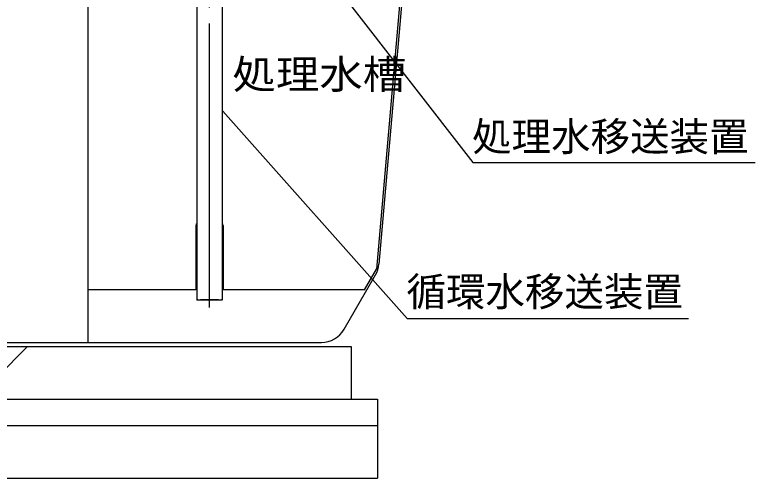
# Model space of a CAD drawing. Units: millimetres, scale not verified. Extents: x -8093 to 8093, y -5792 to 5792.
# Drawn here: x -5017 to -3611, y -3157 to -2276 of the extents above; entities that cross this region are included whole.
import ezdxf
from ezdxf.enums import TextEntityAlignment as Align

# ---------------------------------------------------------------- set-up
doc = ezdxf.new("R2010")
doc.units = ezdxf.units.MM
doc.header["$LTSCALE"] = 30
doc.linetypes.add('LONG_CHAIN', pattern=[21, 18, -1, 1, -1])
doc.layers.add('0-1_00クル-フ-0躯体', color=3, linetype='Continuous', lineweight=25)
doc.layers.add('0-2_00クル-フ-1機器', color=2, linetype='Continuous', lineweight=25)
doc.styles.add('ＭＳ ゴシック', font='')
doc.styles.get('ＭＳ ゴシック').set_extended_font_data('MS Gothic')

msp = doc.modelspace()

# ---------------------------------------------------------------- linework, layer by layer
at = {"layer": '0-1_00クル-フ-0躯体'}
for p, q in [((-4877.91, -2898.52), (-4877.91, -1464.51)), ((-4671.16, -1611.91), (-4671.16, -2817.65)), ((-4623.16, -1611.91), (-4623.16, -2817.65)), ((-4277.91, -2206.51), (-4325.44, -2749.76)), ((-4283.35, -2222.81), (-4330.31, -2759.57)), ((-4673.16, -2676.38), (-4673.16, -2798.52)), ((-4621.16, -2676.38), (-4621.16, -2798.52)), ((-4391.47, -2873.52), (-4331.94, -2770.41)), ((-4352.79, -2798.52), (-4330.31, -2759.57)), ((-4673.16, -2798.52), (-4877.91, -2798.52)), ((-4352.79, -2798.52), (-4621.16, -2798.52)), ((-5921.05, -2898.52), (-4434.78, -2898.52))]:
    msp.add_line(p, q, dxfattribs=at)
at = {"layer": '0-1_00クル-フ-0躯体', "linetype": 'LONG_CHAIN'}
msp.add_line((-4647.16, -2832.39), (-4647.16, -1502.41), dxfattribs=at)
at = {"layer": '0-1_00クル-フ-0躯体', "color": 4}
for p, q in [((-4511.19, -2086.49), (-4146.9, -2556.45)), ((-4146.9, -2556.45), (-3610.6, -2556.45)), ((-4263.79, -2853.13), (-3737.11, -2853.13))]:
    msp.add_line(p, q, dxfattribs=at)
at = {"layer": '0-1_00クル-フ-0躯体'}
msp.add_lwpolyline([(-4622.09, -2459.06), (-4271.79, -2853.13), (-4263.79, -2853.13)], dxfattribs=at)
for centre, radius, start, end in [((-4668.16, -2676.38), 5, 126.8699, 180), ((-4626.16, -2676.38), 5, 0, 53.1301), ((-4375.25, -2745.41), 50, 330, 355), ((-4434.78, -2848.52), 50, 270, 330)]:
    msp.add_arc(centre, radius, start, end, dxfattribs=at)
for major_axis in [(24, 0), (22, 0)]:
    msp.add_ellipse((-4647.16, -2817.65), major_axis=major_axis, ratio=0.035667, dxfattribs=at)
at = {"layer": '0-2_00クル-フ-1機器'}
for p, q in [((-5977.91, -2906.51), (-4377.91, -2906.51)), ((-5093.06, -3006.51), (-4993.06, -2906.51)), ((-4377.91, -2906.51), (-4377.91, -3006.51)), ((-6027.91, -3056.51), (-4327.91, -3056.51)), ((-6027.91, -3156.51), (-4327.91, -3156.51))]:
    msp.add_line(p, q, dxfattribs=at)
msp.add_lwpolyline([(-6027.91, -3006.51), (-4327.91, -3006.51), (-4327.91, -3156.51)], dxfattribs=at)

# ---------------------------------------------------------------- texts
at = {"layer": '0-1_00クル-フ-0躯体', "color": 4, "style": 'ＭＳ ゴシック', "width": 1.1}
msp.add_text('処理水槽', height=54.99, dxfattribs=at).set_placement((-4603.62, -2433.1), align=Align.BOTTOM_LEFT)
at = {"layer": '0-1_00クル-フ-0躯体', "color": 4, "style": 'ＭＳ ゴシック'}
for s, p in [('処理水移送装置', (-4148.38, -2551.4)), ('循環水移送装置', (-4273.09, -2846.2))]:
    msp.add_text(s, height=54.99, dxfattribs=at).set_placement(p, align=Align.BOTTOM_LEFT)

doc.saveas('drawing.dxf')
